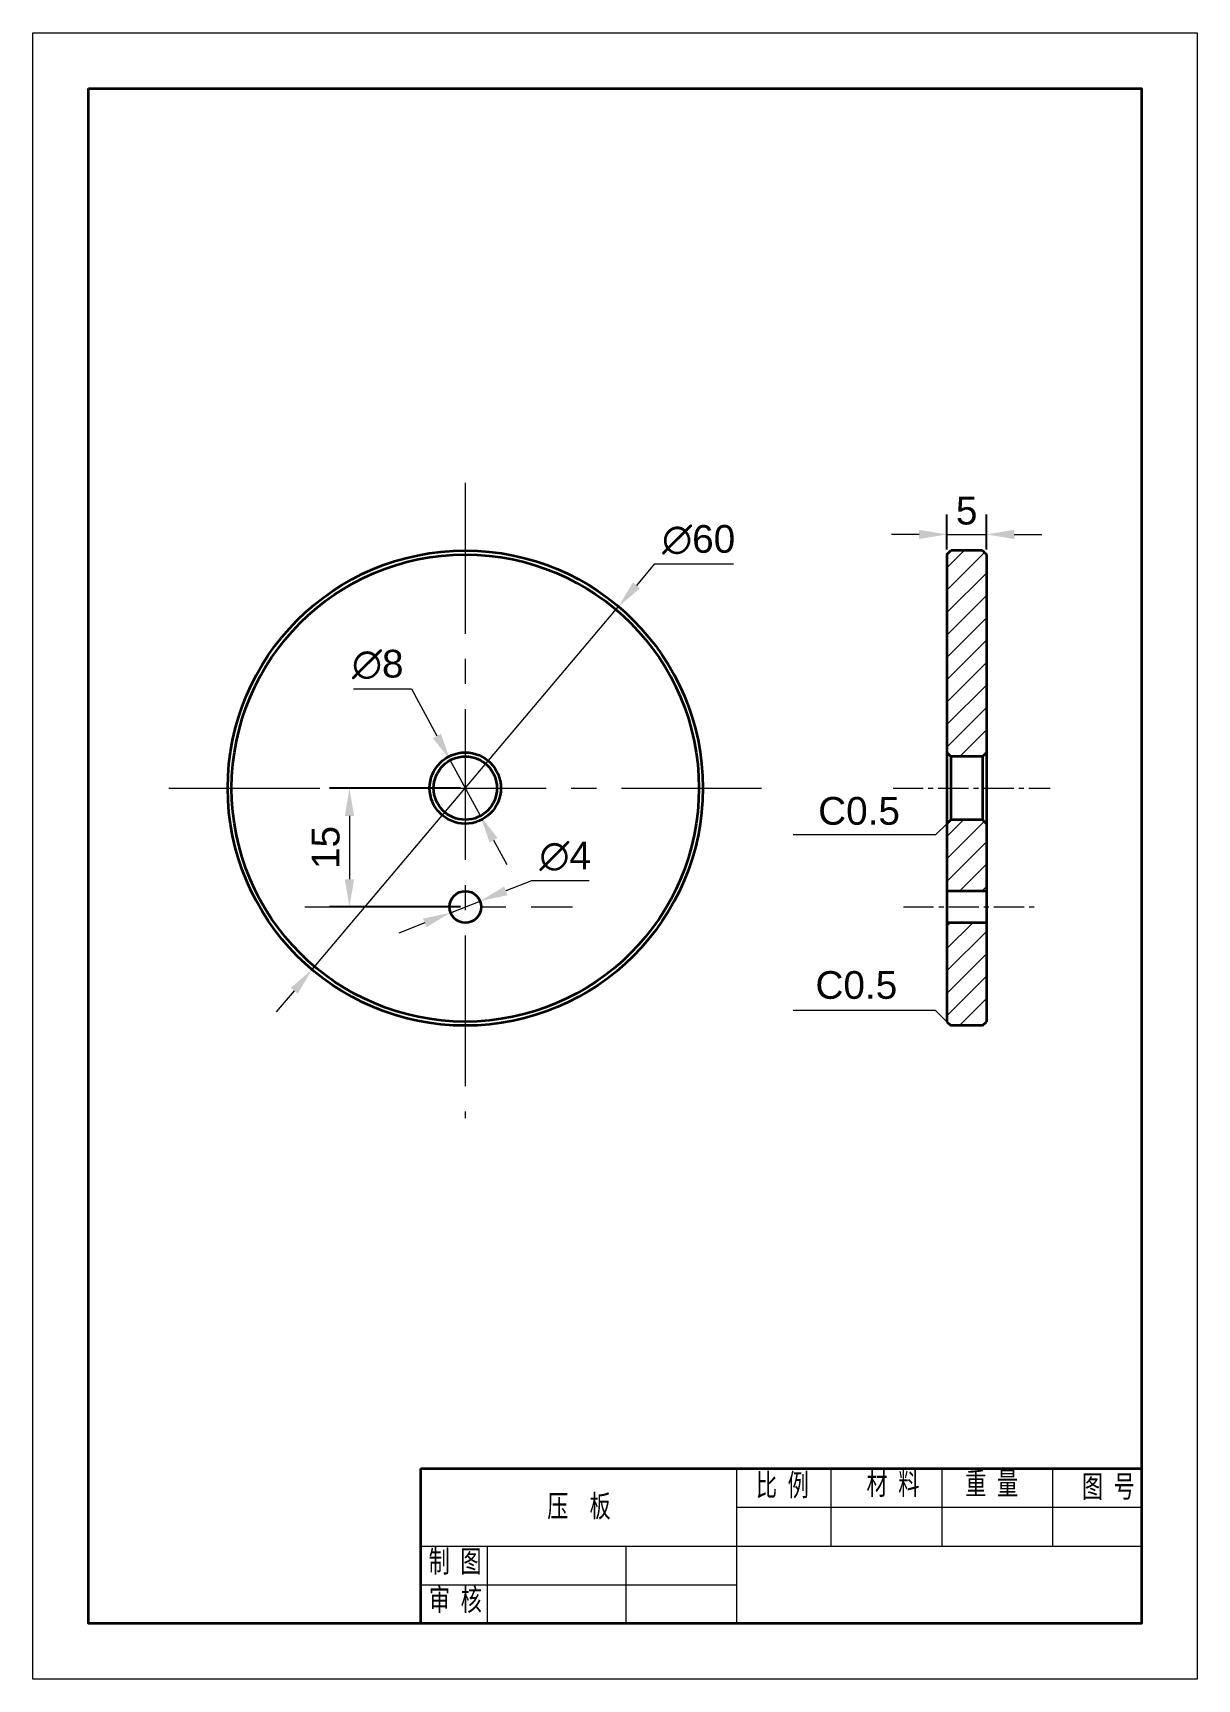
# Model space of a CAD drawing. Header units: millimetres. Extents: x 94 to 241, y 654 to 862.
import ezdxf

# ---------------------------------------------------------------- set-up
doc = ezdxf.new("R2010")
doc.units = ezdxf.units.MM
doc.linetypes.add('CENTER2', pattern=[28.575, 19.05, -3.175, 3.175, -3.175])
for name, color, linetype, lineweight in [('中心线层', 6, 'CENTER2', 18), ('剖面线层', 4, 'Continuous', 18), ('尺寸线层', 3, 'Continuous', 18), ('文字层', 7, 'Continuous', 18), ('细实线层', 7, 'Continuous', 18), ('轮廓线层', 7, 'Continuous', 35)]:
    doc.layers.add(name, color=color, linetype=linetype, lineweight=lineweight)
doc.styles.get("Standard").update_dxf_attribs({"font": 'ARIAL.TTF'})
doc.styles.add('汉字样式', font='simfang0.ttf', dxfattribs={"width": 0.7})
doc.dimstyles.new('ISO-25', dxfattribs={"dimtxt": 3.5, "dimasz": 3.5, "dimexe": 2.5, "dimexo": 0.625, "dimgap": 1.2, "dimtad": 1, "dimtoh": 1, "dimdsep": 46, "dimtxsty": 'Standard', "dimcen": 2.5, "dimclrd": 256, "dimclre": 256, "dimadec": 0, "dimazin": 2, "dimtfac": 1, "dimtmove": 0, "dimatfit": 3, "dimfxl": 3, "dimtfill": 1, "dimlwd": -1, "dimarcsym": 0})

# ---------------------------------------------------------------- blocks, each defined once
blk = doc.blocks.new('*D1')
at = {"layer": 'Defpoints', "color": 0}
for p in [(167.59, 789.77), (128.89, 743.92)]:
    blk.add_point(p, dxfattribs=at)
at = {"layer": '尺寸线层'}
for p, q in [((172.11, 795.12), (169.85, 792.44)), ((182.12, 795.12), (172.11, 795.12)), ((128.89, 743.92), (167.59, 789.77)), ((126.63, 741.24), (124.38, 738.57))]:
    blk.add_line(p, q, dxfattribs=at)
for points in [[(169.4, 792.82), (170.29, 792.07), (167.59, 789.77)], [(126.19, 741.62), (127.08, 740.87), (128.89, 743.92)]]:
    blk.add_solid(points, dxfattribs=at)
at = {"layer": '尺寸线层', "color": 0, "insert": (177.71, 798.2), "char_height": 3.5, "attachment_point": 5}
blk.add_mtext('∅60', dxfattribs=at)
blk = doc.blocks.new('*D2')
at = {"layer": 'Defpoints', "color": 0}
for p in [(146.33, 770.36), (150.15, 763.33)]:
    blk.add_point(p, dxfattribs=at)
at = {"layer": '尺寸线层'}
for p, q in [((134.13, 779.36), (141.44, 779.36)), ((141.44, 779.36), (144.66, 773.43)), ((150.15, 763.33), (146.33, 770.36)), ((151.82, 760.25), (153.49, 757.18))]:
    blk.add_line(p, q, dxfattribs=at)
for points in [[(145.17, 773.71), (144.15, 773.15), (146.33, 770.36)], [(152.33, 760.53), (151.31, 759.97), (150.15, 763.33)]]:
    blk.add_solid(points, dxfattribs=at)
at = {"layer": '尺寸线层', "color": 0, "insert": (137.19, 782.44), "char_height": 3.5, "attachment_point": 5}
blk.add_mtext('∅8', dxfattribs=at)
blk = doc.blocks.new('*D3')
at = {"layer": 'Defpoints', "color": 0}
for p in [(146.38, 751.11), (150.1, 752.57)]:
    blk.add_point(p, dxfattribs=at)
at = {"layer": '尺寸线层'}
for p, q in [((156.62, 755.14), (153.36, 753.86)), ((163.9, 755.14), (156.62, 755.14)), ((146.38, 751.11), (150.1, 752.57)), ((143.12, 749.83), (139.87, 748.54))]:
    blk.add_line(p, q, dxfattribs=at)
for points in [[(153.14, 754.4), (153.57, 753.31), (150.1, 752.57)], [(142.91, 750.37), (143.34, 749.28), (146.38, 751.11)]]:
    blk.add_solid(points, dxfattribs=at)
at = {"layer": '尺寸线层', "color": 0, "insert": (160.86, 758.23), "char_height": 3.5, "attachment_point": 5}
blk.add_mtext('∅4', dxfattribs=at)
blk = doc.blocks.new('*D4')
at = {"layer": 'Defpoints', "color": 0}
for p in [(214.05, 798.88), (209.05, 796.34), (214.05, 796.34)]:
    blk.add_point(p, dxfattribs=at)
at = {"layer": '尺寸线层', "lineweight": -2}
for p, q in [((209.05, 796.97), (209.05, 801.38)), ((214.05, 796.97), (214.05, 801.38))]:
    blk.add_line(p, q, dxfattribs=at)
at = {"layer": '尺寸线层'}
for p, q in [((205.55, 798.88), (202.05, 798.88)), ((209.05, 798.88), (214.05, 798.88)), ((217.55, 798.88), (221.05, 798.88))]:
    blk.add_line(p, q, dxfattribs=at)
for points in [[(205.55, 799.46), (205.55, 798.3), (209.05, 798.88)], [(217.55, 799.46), (217.55, 798.3), (214.05, 798.88)]]:
    blk.add_solid(points, dxfattribs=at)
at = {"layer": '尺寸线层', "color": 0, "insert": (211.55, 801.86), "char_height": 3.5, "attachment_point": 5}
blk.add_mtext('5', dxfattribs=at)
blk = doc.blocks.new('*D6')
at = {"layer": 'Defpoints', "color": 0}
for p in [(148.24, 766.84), (133.61, 751.84), (148.24, 751.84)]:
    blk.add_point(p, dxfattribs=at)
at = {"layer": '尺寸线层', "lineweight": -2}
for p, q in [((147.62, 766.84), (131.11, 766.84)), ((147.62, 751.84), (131.11, 751.84))]:
    blk.add_line(p, q, dxfattribs=at)
at = {"layer": '尺寸线层'}
blk.add_line((133.61, 763.34), (133.61, 755.34), dxfattribs=at)
for points in [[(133.03, 763.34), (134.2, 763.34), (133.61, 766.84)], [(133.03, 755.34), (134.2, 755.34), (133.61, 751.84)]]:
    blk.add_solid(points, dxfattribs=at)
at = {"layer": '尺寸线层', "color": 0, "insert": (130.63, 759.34), "char_height": 3.5, "attachment_point": 5, "rotation": 90}
blk.add_mtext('15', dxfattribs=at)
blk = doc.blocks.new('_None')

msp = doc.modelspace()

# ---------------------------------------------------------------- hatches: boundary and pattern name
at = {"layer": '剖面线层'}
h = msp.add_hatch(dxfattribs=at)
h.set_pattern_fill('_USER', color=256, scale=2, angle=45, style=0, pattern_type=0)
h.set_pattern_definition([(45, (-4, 38.5523), (-1.4142136, 1.4142136), [])])
h.paths.add_polyline_path([(214.049, 796.342), (213.549, 796.842), (209.549, 796.842), (209.049, 796.342), (209.049, 771.342), (209.549, 770.842), (213.549, 770.842), (214.049, 771.342)])
h.paths.add_polyline_path([(209.049, 753.842), (214.049, 753.842), (214.049, 762.342), (213.549, 762.842), (209.549, 762.842), (209.049, 762.342)])
h.paths.add_polyline_path([(214.049, 749.842), (209.049, 749.842), (209.049, 737.342), (209.549, 736.842), (213.549, 736.842), (214.049, 737.342)])

# ---------------------------------------------------------------- linework, layer by layer
at = {"layer": '中心线层'}
for p, q in [((148.241, 805.394), (148.241, 725.176)), ((110.822, 766.842), (185.66, 766.842)), ((127.968, 751.842), (161.776, 751.842))]:
    msp.add_line(p, q, dxfattribs=at)
at = {"layer": '中心线层', "ltscale": 0.2}
for p, q in [((202.251, 766.842), (222.104, 766.842)), ((203.573, 751.842), (220.429, 751.842))]:
    msp.add_line(p, q, dxfattribs=at)
at = {"layer": '细实线层'}
for p, q in [((182.546, 661.317), (182.546, 680.917)), ((194.446, 671.117), (194.446, 680.917)), ((208.446, 671.117), (208.446, 680.917)), ((222.446, 671.117), (222.446, 680.917)), ((182.546, 676.017), (233.646, 676.017)), ((142.646, 671.117), (233.646, 671.117)), ((151.046, 661.317), (151.046, 671.117)), ((168.546, 661.317), (168.546, 671.117)), ((142.646, 666.217), (182.546, 666.217))]:
    msp.add_line(p, q, dxfattribs=at)
msp.add_lwpolyline([(93.646, 862.217), (240.646, 862.217), (240.646, 654.317), (93.646, 654.317)], close=True, dxfattribs=at)
at = {"layer": '轮廓线层'}
for p, q in [((209.049, 796.342), (209.549, 796.842)), ((209.049, 796.342), (209.049, 737.342)), ((213.549, 796.842), (209.549, 796.842)), ((213.549, 796.842), (214.049, 796.342)), ((214.049, 796.342), (214.049, 737.342)), ((209.049, 771.342), (209.549, 770.842)), ((213.549, 770.842), (214.049, 771.342)), ((213.549, 770.842), (209.549, 770.842)), ((209.549, 770.842), (209.549, 762.842)), ((213.549, 770.842), (213.549, 762.842)), ((209.549, 762.842), (209.049, 762.342)), ((213.549, 762.842), (209.549, 762.842)), ((213.549, 762.842), (214.049, 762.342)), ((214.049, 753.842), (209.049, 753.842)), ((214.049, 749.842), (209.049, 749.842)), ((209.049, 737.342), (209.549, 736.842)), ((213.549, 736.842), (209.549, 736.842)), ((213.549, 736.842), (214.049, 737.342)), ((142.646, 661.317), (142.646, 680.917)), ((142.646, 680.917), (233.646, 680.917))]:
    msp.add_line(p, q, dxfattribs=at)
msp.add_lwpolyline([(100.646, 855.217), (233.646, 855.217), (233.646, 661.317), (100.646, 661.317)], close=True, dxfattribs=at)
for centre, radius in [((148.241, 766.842), 30), ((148.241, 766.842), 29.5), ((148.241, 766.842), 4.5), ((148.241, 766.842), 4), ((148.241, 751.842), 2)]:
    msp.add_circle(centre, radius, dxfattribs=at)

# ---------------------------------------------------------------- texts
at = {"layer": '尺寸线层', "color": 0}
msp.add_text('C0.5', height=3.5, dxfattribs=at).set_placement((192.46, 740.23))
at = {"layer": '尺寸线层', "color": 0, "insert": (192.802, 765.717), "char_height": 3.5, "width": 8.39453, "attachment_point": 1}
msp.add_mtext('C0.5', dxfattribs=at)
at = {"layer": '文字层', "char_height": 2.8, "style": '汉字样式'}
for s, insert, width, attachment_point in [('比 例', (184.94, 680.238), 7.36338, 1), ('材 料', (198.907, 680.419), 11.75581, 1), ('重 量', (211.375, 680.419), 11.75581, 1), ('图 号', (226.113, 680.059), 7.36338, 1), ('压  板', (162.596, 676.017), 39.9, 5), ('制 图', (143.614, 670.596), 7.36338, 1), ('审 核', (143.652, 665.77), 7.36338, 1)]:
    msp.add_mtext(s, dxfattribs=dict(at, insert=insert, width=width, attachment_point=attachment_point))

# ---------------------------------------------------------------- dimensions: what is measured, and where the dimension line sits
at = {"layer": '尺寸线层', "color": 0}
dim = msp.add_linear_dim(base=(214.049, 798.88), p1=(209.049, 796.342), p2=(214.049, 796.342), dimstyle='ISO-25', dxfattribs=at)
dim.commit()
dim.dimension.update_dxf_attribs({"geometry": '*D4', "text_midpoint": (211.549, 801.86)})
for p1, p2, picture, middle in [((128.892, 743.916), (167.591, 789.768), '*D1', (177.711, 798.202)), ((146.38, 751.109), (150.102, 752.575), '*D3', (160.859, 758.225))]:
    dim = msp.add_diameter_dim_2p(p1=p1, p2=p2, dimstyle='ISO-25', dxfattribs=at)
    dim.commit()
    dim.dimension.update_dxf_attribs({"geometry": picture, "text_midpoint": middle})
dim = msp.add_diameter_dim_2p(p1=(150.151, 763.327), p2=(146.332, 770.357), dimstyle='ISO-25', dxfattribs=at)
dim.commit()
dim.dimension.update_dxf_attribs({"geometry": '*D2', "text_midpoint": (137.187, 779.359), "dimtype": 163})
dim = msp.add_linear_dim(base=(133.614, 751.842), p1=(148.241, 766.842), p2=(148.241, 751.842), angle=90, dimstyle='ISO-25', override={"dimldrblk": 'None'}, dxfattribs=at)
dim.commit()
dim.dimension.update_dxf_attribs({"geometry": '*D6', "text_midpoint": (130.627, 759.342)})

# ---------------------------------------------------------------- leaders
for points in [[(209.049, 762.342), (207.635, 760.928), (189.635, 760.928)], [(209.049, 737.342), (207.635, 738.756), (189.635, 738.756)]]:
    msp.add_leader(points, dimstyle='ISO-25', override={"dimgap": 1.2, "dimtad": 0, "dimldrblk": 'None'}, dxfattribs=at)

doc.saveas('drawing.dxf')
